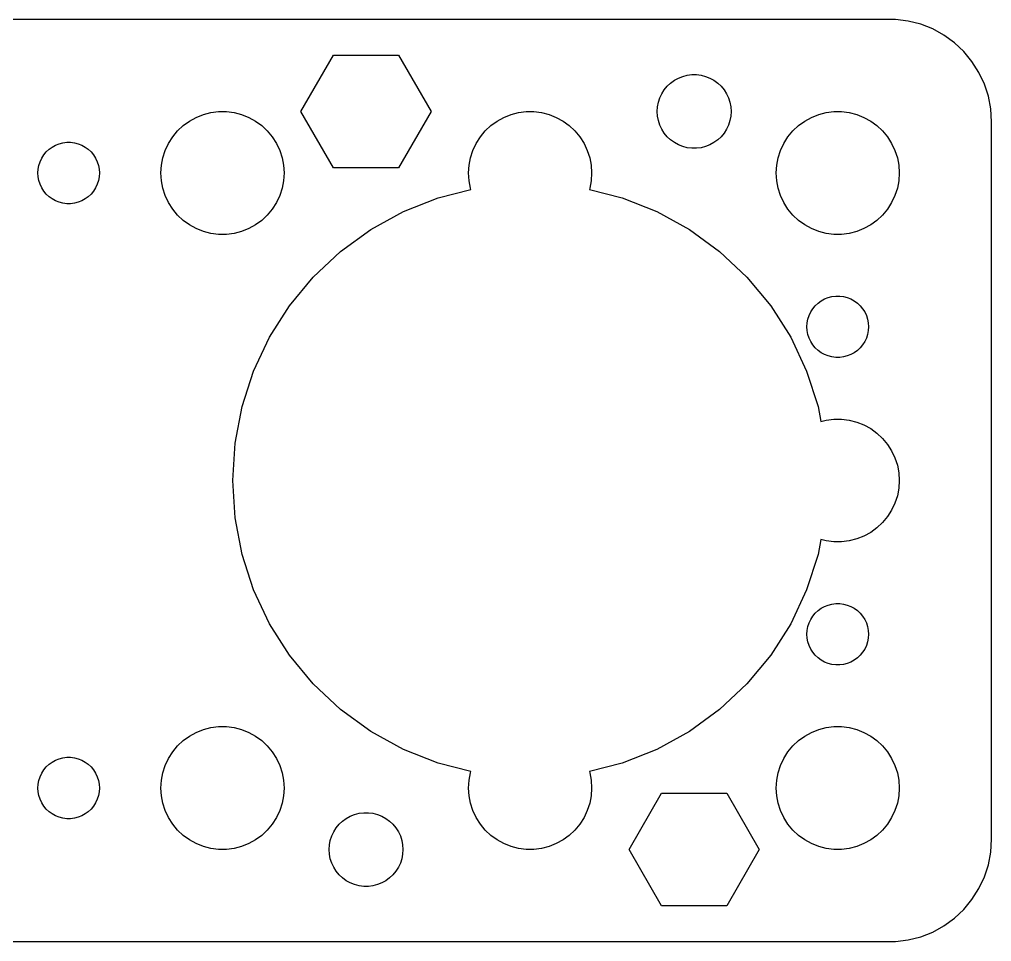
# Model space of a CAD drawing. Header units: metres. Extents: x -67.5 to 22.5, y -22.5 to 76.5.
# Drawn here: x -24.9 to 22.5, y -22.49 to 22.49 of the extents above; entities that cross this region are included whole.
import ezdxf

# ---------------------------------------------------------------- set-up
doc = ezdxf.new("R2010")
doc.units = ezdxf.units.M

msp = doc.modelspace()

# ---------------------------------------------------------------- linework, layer by layer
for p, q in [((17.8139, 22.4901), (-62.8139, 22.4901)), ((18.4369, 22.4114), (17.8139, 22.4901)), ((19.0451, 22.2553), (18.4369, 22.4114)), ((19.6289, 22.0241), (19.0451, 22.2553)), ((20.1791, 21.7216), (19.6289, 22.0241)), ((20.6871, 21.3526), (20.1791, 21.7216)), ((21.1448, 20.9227), (20.6871, 21.3526)), ((21.5451, 20.4389), (21.1448, 20.9227)), ((-11.1735, 18), (-9.58675, 20.7483)), ((-9.58675, 20.7483), (-6.41325, 20.7483)), ((-6.41325, 20.7483), (-4.82651, 18)), ((21.8815, 19.9088), (21.5451, 20.4389)), ((22.1489, 19.3406), (21.8815, 19.9088)), ((6.85263, 19.3869), (7.03551, 19.5198)), ((7.03551, 19.5198), (7.2336, 19.6287)), ((7.2336, 19.6287), (7.44376, 19.7119)), ((7.44376, 19.7119), (7.6627, 19.7681)), ((7.6627, 19.7681), (7.88696, 19.7964)), ((7.88696, 19.7964), (8.11302, 19.7964)), ((8.11302, 19.7964), (8.33728, 19.7681)), ((8.33728, 19.7681), (8.55623, 19.7119)), ((8.55623, 19.7119), (8.76639, 19.6287)), ((8.76639, 19.6287), (8.96448, 19.5198)), ((8.96448, 19.5198), (9.14735, 19.3869)), ((6.42264, 18.8672), (6.54376, 19.058)), ((6.54376, 19.058), (6.68785, 19.2322)), ((6.68785, 19.2322), (6.85263, 19.3869)), ((9.14735, 19.3869), (9.31213, 19.2322)), ((9.31213, 19.2322), (9.45622, 19.058)), ((9.45622, 19.058), (9.57735, 18.8672)), ((22.3429, 18.7434), (22.1489, 19.3406)), ((6.25655, 18.4476), (6.3264, 18.6626)), ((6.3264, 18.6626), (6.42264, 18.8672)), ((9.57735, 18.8672), (9.67358, 18.6626)), ((9.67358, 18.6626), (9.74344, 18.4476)), ((22.4606, 18.1267), (22.3429, 18.7434)), ((6.2, 18), (6.21419, 18.2256)), ((6.21419, 18.2256), (6.25655, 18.4476)), ((9.74344, 18.4476), (9.7858, 18.2256)), ((9.7858, 18.2256), (9.79999, 18)), ((22.5, 17.5), (22.4606, 18.1267)), ((-16.6075, 17.533), (-16.2773, 17.7145)), ((-16.2773, 17.7145), (-15.927, 17.8532)), ((-15.927, 17.8532), (-15.5621, 17.9469)), ((-15.5621, 17.9469), (-15.1884, 17.9941)), ((-15.1884, 17.9941), (-14.8116, 17.9941)), ((-14.8116, 17.9941), (-14.4379, 17.9469)), ((-14.4379, 17.9469), (-14.0729, 17.8532)), ((-14.0729, 17.8532), (-13.7227, 17.7145)), ((-13.7227, 17.7145), (-13.3925, 17.533)), ((-9.58675, 15.2517), (-11.1735, 18)), ((-4.82651, 18), (-6.41325, 15.2517)), ((-1.60747, 17.533), (-1.27733, 17.7145)), ((-1.27733, 17.7145), (-0.92705, 17.8532)), ((-0.92705, 17.8532), (-0.56213, 17.9469)), ((-0.56213, 17.9469), (-0.18837, 17.9941)), ((-0.18837, 17.9941), (0.18837, 17.9941)), ((0.18837, 17.9941), (0.56213, 17.9469)), ((0.56213, 17.9469), (0.92705, 17.8532)), ((0.92705, 17.8532), (1.27733, 17.7145)), ((1.27733, 17.7145), (1.60747, 17.533)), ((6.21419, 17.7744), (6.2, 18)), ((6.25655, 17.5524), (6.21419, 17.7744)), ((6.3264, 17.3374), (6.25655, 17.5524)), ((9.74344, 17.5524), (9.67358, 17.3374)), ((9.7858, 17.7744), (9.74344, 17.5524)), ((9.79999, 18), (9.7858, 17.7744)), ((13.3925, 17.533), (13.7227, 17.7145)), ((13.7227, 17.7145), (14.0729, 17.8532)), ((14.0729, 17.8532), (14.4379, 17.9469)), ((14.4379, 17.9469), (14.8116, 17.9941)), ((14.8116, 17.9941), (15.1884, 17.9941)), ((15.1884, 17.9941), (15.5621, 17.9469)), ((15.5621, 17.9469), (15.927, 17.8532)), ((15.927, 17.8532), (16.2773, 17.7145)), ((16.2773, 17.7145), (16.6075, 17.533)), ((-17.1869, 17.0536), (-16.9123, 17.3115)), ((-16.9123, 17.3115), (-16.6075, 17.533)), ((-13.3925, 17.533), (-13.0877, 17.3115)), ((-13.0877, 17.3115), (-12.8131, 17.0536)), ((-2.1869, 17.0536), (-1.91226, 17.3115)), ((-1.91226, 17.3115), (-1.60747, 17.533)), ((1.60747, 17.533), (1.91226, 17.3115)), ((1.91226, 17.3115), (2.1869, 17.0536)), ((6.42264, 17.1328), (6.3264, 17.3374)), ((6.54376, 16.942), (6.42264, 17.1328)), ((9.57735, 17.1328), (9.45622, 16.942)), ((9.67358, 17.3374), (9.57735, 17.1328)), ((12.8131, 17.0536), (13.0877, 17.3115)), ((13.0877, 17.3115), (13.3925, 17.533)), ((16.6075, 17.533), (16.9123, 17.3115)), ((16.9123, 17.3115), (17.1869, 17.0536)), ((22.5, -17.5), (22.5, 17.5)), ((-17.6289, 16.4453), (-17.427, 16.7634)), ((-17.427, 16.7634), (-17.1869, 17.0536)), ((-12.8131, 17.0536), (-12.5729, 16.7634)), ((-12.5729, 16.7634), (-12.3711, 16.4453)), ((-2.62891, 16.4453), (-2.42705, 16.7634)), ((-2.42705, 16.7634), (-2.1869, 17.0536)), ((2.1869, 17.0536), (2.42705, 16.7634)), ((2.42705, 16.7634), (2.62891, 16.4453)), ((6.68785, 16.7678), (6.54376, 16.942)), ((6.85263, 16.6131), (6.68785, 16.7678)), ((7.03551, 16.4802), (6.85263, 16.6131)), ((9.14735, 16.6131), (8.96448, 16.4802)), ((9.31213, 16.7678), (9.14735, 16.6131)), ((9.45622, 16.942), (9.31213, 16.7678)), ((12.3711, 16.4453), (12.5729, 16.7634)), ((12.5729, 16.7634), (12.8131, 17.0536)), ((17.1869, 17.0536), (17.427, 16.7634)), ((17.427, 16.7634), (17.6289, 16.4453)), ((-23.5934, 16.0268), (-23.4561, 16.1558)), ((-23.4561, 16.1558), (-23.3037, 16.2665)), ((-23.3037, 16.2665), (-23.1387, 16.3572)), ((-23.1387, 16.3572), (-22.9635, 16.4266)), ((-22.9635, 16.4266), (-22.7811, 16.4734)), ((-22.7811, 16.4734), (-22.5942, 16.497)), ((-22.5942, 16.497), (-22.4058, 16.497)), ((-22.4058, 16.497), (-22.2189, 16.4734)), ((-22.2189, 16.4734), (-22.0365, 16.4266)), ((-22.0365, 16.4266), (-21.8613, 16.3572)), ((-21.8613, 16.3572), (-21.6963, 16.2665)), ((-21.6963, 16.2665), (-21.5439, 16.1558)), ((-21.5439, 16.1558), (-21.4065, 16.0268)), ((-17.7893, 16.1044), (-17.6289, 16.4453)), ((-12.3711, 16.4453), (-12.2107, 16.1044)), ((-2.78932, 16.1044), (-2.62891, 16.4453)), ((2.62891, 16.4453), (2.78932, 16.1044)), ((7.2336, 16.3713), (7.03551, 16.4802)), ((7.44376, 16.2881), (7.2336, 16.3713)), ((7.6627, 16.2319), (7.44376, 16.2881)), ((7.88696, 16.2036), (7.6627, 16.2319)), ((8.11302, 16.2036), (7.88696, 16.2036)), ((8.33728, 16.2319), (8.11302, 16.2036)), ((8.55623, 16.2881), (8.33728, 16.2319)), ((8.76639, 16.3713), (8.55623, 16.2881)), ((8.96448, 16.4802), (8.76639, 16.3713)), ((12.2107, 16.1044), (12.3711, 16.4453)), ((17.6289, 16.4453), (17.7893, 16.1044)), ((-23.8947, 15.5522), (-23.8145, 15.7226)), ((-23.8145, 15.7226), (-23.7135, 15.8817)), ((-23.7135, 15.8817), (-23.5934, 16.0268)), ((-21.4065, 16.0268), (-21.2865, 15.8817)), ((-21.2865, 15.8817), (-21.1855, 15.7226)), ((-21.1855, 15.7226), (-21.1053, 15.5522)), ((-17.9763, 15.376), (-17.9057, 15.7461)), ((-17.9057, 15.7461), (-17.7893, 16.1044)), ((-12.2107, 16.1044), (-12.0942, 15.7461)), ((-12.0942, 15.7461), (-12.0237, 15.376)), ((-2.97633, 15.376), (-2.90575, 15.7461)), ((-2.90575, 15.7461), (-2.78932, 16.1044)), ((2.78932, 16.1044), (2.90575, 15.7461)), ((2.90575, 15.7461), (2.97633, 15.376)), ((12.0237, 15.376), (12.0942, 15.7461)), ((12.0942, 15.7461), (12.2107, 16.1044)), ((17.7893, 16.1044), (17.9057, 15.7461)), ((17.9057, 15.7461), (17.9763, 15.376)), ((-24, 15), (-23.9882, 15.188)), ((-23.9882, 15.188), (-23.9529, 15.373)), ((-23.9529, 15.373), (-23.8947, 15.5522)), ((-21.1053, 15.5522), (-21.0471, 15.373)), ((-21.0471, 15.373), (-21.0118, 15.188)), ((-21.0118, 15.188), (-21, 15)), ((-18, 15), (-17.9763, 15.376)), ((-12.0237, 15.376), (-12, 15)), ((-6.41325, 15.2517), (-9.58675, 15.2517)), ((-3, 15), (-2.97633, 15.376)), ((2.97633, 15.376), (3, 15)), ((12, 15), (12.0237, 15.376)), ((17.9763, 15.376), (18, 15)), ((-23.9882, 14.812), (-24, 15)), ((-23.9529, 14.627), (-23.9882, 14.812)), ((-21.0118, 14.812), (-21.0471, 14.627)), ((-21, 15), (-21.0118, 14.812)), ((-17.9763, 14.624), (-18, 15)), ((-12, 15), (-12.0237, 14.624)), ((-2.97633, 14.624), (-3, 15)), ((3, 15), (2.97633, 14.624)), ((12.0237, 14.624), (12, 15)), ((18, 15), (17.9763, 14.624)), ((-23.8947, 14.4478), (-23.9529, 14.627)), ((-23.8145, 14.2774), (-23.8947, 14.4478)), ((-23.7135, 14.1183), (-23.8145, 14.2774)), ((-21.1855, 14.2774), (-21.2865, 14.1183)), ((-21.1053, 14.4478), (-21.1855, 14.2774)), ((-21.0471, 14.627), (-21.1053, 14.4478)), ((-17.9057, 14.2539), (-17.9763, 14.624)), ((-17.7893, 13.8956), (-17.9057, 14.2539)), ((-12.0942, 14.2539), (-12.2107, 13.8956)), ((-12.0237, 14.624), (-12.0942, 14.2539)), ((-2.90575, 14.2539), (-2.97633, 14.624)), ((-2.88799, 14.1993), (-2.90575, 14.2539)), ((2.90575, 14.2539), (2.88799, 14.1993)), ((2.97633, 14.624), (2.90575, 14.2539)), ((12.0942, 14.2539), (12.0237, 14.624)), ((12.2107, 13.8956), (12.0942, 14.2539)), ((17.9057, 14.2539), (17.7893, 13.8956)), ((17.9763, 14.624), (17.9057, 14.2539)), ((-23.5934, 13.9732), (-23.7135, 14.1183)), ((-23.4561, 13.8442), (-23.5934, 13.9732)), ((-23.3037, 13.7335), (-23.4561, 13.8442)), ((-21.5439, 13.8442), (-21.6963, 13.7335)), ((-21.4065, 13.9732), (-21.5439, 13.8442)), ((-21.2865, 14.1183), (-21.4065, 13.9732)), ((-17.6289, 13.5547), (-17.7893, 13.8956)), ((-12.2107, 13.8956), (-12.3711, 13.5547)), ((-6.1738, 13.12), (-4.48074, 13.7903)), ((-4.48074, 13.7903), (-2.88799, 14.1993)), ((2.88799, 14.1993), (4.48074, 13.7903)), ((4.48074, 13.7903), (6.1738, 13.12)), ((12.3711, 13.5547), (12.2107, 13.8956)), ((17.7893, 13.8956), (17.6289, 13.5547)), ((-23.1387, 13.6427), (-23.3037, 13.7335)), ((-22.9635, 13.5734), (-23.1387, 13.6427)), ((-22.7811, 13.5266), (-22.9635, 13.5734)), ((-22.5942, 13.5029), (-22.7811, 13.5266)), ((-22.4058, 13.5029), (-22.5942, 13.5029)), ((-22.2189, 13.5266), (-22.4058, 13.5029)), ((-22.0365, 13.5734), (-22.2189, 13.5266)), ((-21.8613, 13.6427), (-22.0365, 13.5734)), ((-21.6963, 13.7335), (-21.8613, 13.6427)), ((-17.427, 13.2366), (-17.6289, 13.5547)), ((-12.3711, 13.5547), (-12.5729, 13.2366)), ((12.5729, 13.2366), (12.3711, 13.5547)), ((17.6289, 13.5547), (17.427, 13.2366)), ((-17.1869, 12.9464), (-17.427, 13.2366)), ((-16.9123, 12.6884), (-17.1869, 12.9464)), ((-12.8131, 12.9464), (-13.0877, 12.6884)), ((-12.5729, 13.2366), (-12.8131, 12.9464)), ((-7.76949, 12.2428), (-6.1738, 13.12)), ((6.1738, 13.12), (7.76949, 12.2428)), ((12.8131, 12.9464), (12.5729, 13.2366)), ((13.0877, 12.6884), (12.8131, 12.9464)), ((17.1869, 12.9464), (16.9123, 12.6884)), ((17.427, 13.2366), (17.1869, 12.9464)), ((-16.6075, 12.467), (-16.9123, 12.6884)), ((-16.2773, 12.2855), (-16.6075, 12.467)), ((-13.3925, 12.467), (-13.7227, 12.2855)), ((-13.0877, 12.6884), (-13.3925, 12.467)), ((13.3925, 12.467), (13.0877, 12.6884)), ((13.7227, 12.2855), (13.3925, 12.467)), ((16.6075, 12.467), (16.2773, 12.2855)), ((16.9123, 12.6884), (16.6075, 12.467)), ((-15.927, 12.1468), (-16.2773, 12.2855)), ((-15.5621, 12.0531), (-15.927, 12.1468)), ((-15.1884, 12.0059), (-15.5621, 12.0531)), ((-14.8116, 12.0059), (-15.1884, 12.0059)), ((-14.4379, 12.0531), (-14.8116, 12.0059)), ((-14.0729, 12.1468), (-14.4379, 12.0531)), ((-13.7227, 12.2855), (-14.0729, 12.1468)), ((-9.24265, 11.1724), (-7.76949, 12.2428)), ((7.76949, 12.2428), (9.24265, 11.1724)), ((14.0729, 12.1468), (13.7227, 12.2855)), ((14.4379, 12.0531), (14.0729, 12.1468)), ((14.8116, 12.0059), (14.4379, 12.0531)), ((15.1884, 12.0059), (14.8116, 12.0059)), ((15.5621, 12.0531), (15.1884, 12.0059)), ((15.927, 12.1468), (15.5621, 12.0531)), ((16.2773, 12.2855), (15.927, 12.1468)), ((-10.57, 9.92592), (-9.24265, 11.1724)), ((9.24265, 11.1724), (10.57, 9.92592)), ((-11.7307, 8.52287), (-10.57, 9.92592)), ((10.57, 9.92592), (11.7307, 8.52287)), ((13.9065, 8.52681), (14.0439, 8.65576)), ((14.0439, 8.65576), (14.1963, 8.76648)), ((14.1963, 8.76648), (14.3613, 8.85724)), ((14.3613, 8.85724), (14.5365, 8.92657)), ((14.5365, 8.92657), (14.7189, 8.97342)), ((14.7189, 8.97342), (14.9058, 8.99704)), ((14.9058, 8.99704), (15.0942, 8.99704)), ((15.0942, 8.99704), (15.2811, 8.97342)), ((15.2811, 8.97342), (15.4635, 8.92657)), ((15.4635, 8.92657), (15.6387, 8.85724)), ((15.6387, 8.85724), (15.8037, 8.76648)), ((15.8037, 8.76648), (15.9561, 8.65576)), ((15.9561, 8.65576), (16.0934, 8.52681)), ((-12.7064, 6.98543), (-11.7307, 8.52287)), ((11.7307, 8.52287), (12.7064, 6.98543)), ((13.6053, 8.05219), (13.6855, 8.22263)), ((13.6855, 8.22263), (13.7865, 8.38167)), ((13.7865, 8.38167), (13.9065, 8.52681)), ((16.0934, 8.52681), (16.2135, 8.38167)), ((16.2135, 8.38167), (16.3145, 8.22263)), ((16.3145, 8.22263), (16.3947, 8.05219)), ((13.5, 7.5), (13.5118, 7.68799)), ((13.5118, 7.68799), (13.5471, 7.87303)), ((13.5471, 7.87303), (13.6053, 8.05219)), ((16.3947, 8.05219), (16.4529, 7.87303)), ((16.4529, 7.87303), (16.4882, 7.68799)), ((16.4882, 7.68799), (16.5, 7.5)), ((13.5118, 7.312), (13.5, 7.5)), ((13.5471, 7.12695), (13.5118, 7.312)), ((13.6053, 6.9478), (13.5471, 7.12695)), ((16.4529, 7.12695), (16.3947, 6.9478)), ((16.4882, 7.312), (16.4529, 7.12695)), ((16.5, 7.5), (16.4882, 7.312)), ((-13.4818, 5.3378), (-12.7064, 6.98543)), ((12.7064, 6.98543), (13.4818, 5.3378)), ((13.6855, 6.77736), (13.6053, 6.9478)), ((13.7865, 6.61832), (13.6855, 6.77736)), ((16.3145, 6.77736), (16.2135, 6.61832)), ((16.3947, 6.9478), (16.3145, 6.77736)), ((13.9065, 6.47318), (13.7865, 6.61832)), ((14.0439, 6.34422), (13.9065, 6.47318)), ((14.1963, 6.23351), (14.0439, 6.34422)), ((14.3613, 6.14275), (14.1963, 6.23351)), ((15.8037, 6.23351), (15.6387, 6.14275)), ((15.9561, 6.34422), (15.8037, 6.23351)), ((16.0934, 6.47318), (15.9561, 6.34422)), ((16.2135, 6.61832), (16.0934, 6.47318)), ((14.5365, 6.07341), (14.3613, 6.14275)), ((14.7189, 6.02657), (14.5365, 6.07341)), ((14.9058, 6.00294), (14.7189, 6.02657)), ((15.0942, 6.00294), (14.9058, 6.00294)), ((15.2811, 6.02657), (15.0942, 6.00294)), ((15.4635, 6.07341), (15.2811, 6.02657)), ((15.6387, 6.14275), (15.4635, 6.07341)), ((-14.0444, 3.606), (-13.4818, 5.3378)), ((13.4818, 5.3378), (14.0444, 3.606)), ((-14.3857, 1.81732), (-14.0444, 3.606)), ((14.0444, 3.606), (14.1827, 2.88133)), ((14.1827, 2.88133), (14.4379, 2.94685)), ((14.4379, 2.94685), (14.8116, 2.99408)), ((14.8116, 2.99408), (15.1884, 2.99408)), ((15.1884, 2.99408), (15.5621, 2.94685)), ((15.5621, 2.94685), (15.927, 2.85316)), ((15.927, 2.85316), (16.2773, 2.71448)), ((16.2773, 2.71448), (16.6075, 2.53297)), ((16.6075, 2.53297), (16.9123, 2.31154)), ((16.9123, 2.31154), (17.1869, 2.05363)), ((17.1869, 2.05363), (17.427, 1.76335)), ((-14.5, 0), (-14.3857, 1.81732)), ((17.427, 1.76335), (17.6289, 1.44525)), ((17.6289, 1.44525), (17.7893, 1.10437)), ((17.7893, 1.10437), (17.9057, 0.74606)), ((17.9057, 0.74606), (17.9763, 0.37599)), ((-14.3857, -1.81732), (-14.5, 0)), ((17.9763, 0.37599), (18, 0)), ((18, 0), (17.9763, -0.37599)), ((17.9763, -0.37599), (17.9057, -0.74606)), ((17.9057, -0.74606), (17.7893, -1.10437)), ((17.7893, -1.10437), (17.6289, -1.44525)), ((-14.0444, -3.606), (-14.3857, -1.81732)), ((17.427, -1.76335), (17.1869, -2.05363)), ((17.6289, -1.44525), (17.427, -1.76335)), ((16.9123, -2.31154), (16.6075, -2.53297)), ((17.1869, -2.05363), (16.9123, -2.31154)), ((16.2773, -2.71448), (15.927, -2.85316)), ((16.6075, -2.53297), (16.2773, -2.71448)), ((14.1827, -2.88133), (14.0444, -3.606)), ((14.4379, -2.94685), (14.1827, -2.88133)), ((14.8116, -2.99408), (14.4379, -2.94685)), ((15.1884, -2.99408), (14.8116, -2.99408)), ((15.5621, -2.94685), (15.1884, -2.99408)), ((15.927, -2.85316), (15.5621, -2.94685)), ((-13.4818, -5.3378), (-14.0444, -3.606)), ((14.0444, -3.606), (13.4818, -5.3378)), ((-12.7064, -6.98543), (-13.4818, -5.3378)), ((13.4818, -5.3378), (12.7064, -6.98543)), ((14.1963, -6.23351), (14.3613, -6.14275)), ((14.3613, -6.14275), (14.5365, -6.07341)), ((14.5365, -6.07341), (14.7189, -6.02657)), ((14.7189, -6.02657), (14.9058, -6.00294)), ((14.9058, -6.00294), (15.0942, -6.00294)), ((15.0942, -6.00294), (15.2811, -6.02657)), ((15.2811, -6.02657), (15.4635, -6.07341)), ((15.4635, -6.07341), (15.6387, -6.14275)), ((15.6387, -6.14275), (15.8037, -6.23351)), ((13.6855, -6.77736), (13.7865, -6.61832)), ((13.7865, -6.61832), (13.9065, -6.47318)), ((13.9065, -6.47318), (14.0439, -6.34422)), ((14.0439, -6.34422), (14.1963, -6.23351)), ((15.8037, -6.23351), (15.9561, -6.34422)), ((15.9561, -6.34422), (16.0934, -6.47318)), ((16.0934, -6.47318), (16.2135, -6.61832)), ((16.2135, -6.61832), (16.3145, -6.77736)), ((-11.7307, -8.52287), (-12.7064, -6.98543)), ((12.7064, -6.98543), (11.7307, -8.52287)), ((13.5471, -7.12695), (13.6053, -6.9478)), ((13.6053, -6.9478), (13.6855, -6.77736)), ((16.3145, -6.77736), (16.3947, -6.9478)), ((16.3947, -6.9478), (16.4529, -7.12695)), ((13.5, -7.5), (13.5118, -7.312)), ((13.5118, -7.68799), (13.5, -7.5)), ((13.5118, -7.312), (13.5471, -7.12695)), ((16.4529, -7.12695), (16.4882, -7.312)), ((16.4882, -7.312), (16.5, -7.5)), ((16.5, -7.5), (16.4882, -7.68799)), ((13.5471, -7.87303), (13.5118, -7.68799)), ((13.6053, -8.05219), (13.5471, -7.87303)), ((13.6855, -8.22263), (13.6053, -8.05219)), ((16.3947, -8.05219), (16.3145, -8.22263)), ((16.4529, -7.87303), (16.3947, -8.05219)), ((16.4882, -7.68799), (16.4529, -7.87303)), ((-10.57, -9.92592), (-11.7307, -8.52287)), ((11.7307, -8.52287), (10.57, -9.92592)), ((13.7865, -8.38167), (13.6855, -8.22263)), ((13.9065, -8.52681), (13.7865, -8.38167)), ((14.0439, -8.65576), (13.9065, -8.52681)), ((16.0934, -8.52681), (15.9561, -8.65576)), ((16.2135, -8.38167), (16.0934, -8.52681)), ((16.3145, -8.22263), (16.2135, -8.38167)), ((14.1963, -8.76648), (14.0439, -8.65576)), ((14.3613, -8.85724), (14.1963, -8.76648)), ((14.5365, -8.92657), (14.3613, -8.85724)), ((14.7189, -8.97342), (14.5365, -8.92657)), ((14.9058, -8.99704), (14.7189, -8.97342)), ((15.0942, -8.99704), (14.9058, -8.99704)), ((15.2811, -8.97342), (15.0942, -8.99704)), ((15.4635, -8.92657), (15.2811, -8.97342)), ((15.6387, -8.85724), (15.4635, -8.92657)), ((15.8037, -8.76648), (15.6387, -8.85724)), ((15.9561, -8.65576), (15.8037, -8.76648)), ((-9.24265, -11.1724), (-10.57, -9.92592)), ((10.57, -9.92592), (9.24265, -11.1724)), ((-7.76949, -12.2428), (-9.24265, -11.1724)), ((9.24265, -11.1724), (7.76949, -12.2428)), ((-16.6075, -12.467), (-16.2773, -12.2855)), ((-16.2773, -12.2855), (-15.927, -12.1468)), ((-15.927, -12.1468), (-15.5621, -12.0531)), ((-15.5621, -12.0531), (-15.1884, -12.0059)), ((-15.1884, -12.0059), (-14.8116, -12.0059)), ((-14.8116, -12.0059), (-14.4379, -12.0531)), ((-14.4379, -12.0531), (-14.0729, -12.1468)), ((-14.0729, -12.1468), (-13.7227, -12.2855)), ((-13.7227, -12.2855), (-13.3925, -12.467)), ((-6.1738, -13.12), (-7.76949, -12.2428)), ((7.76949, -12.2428), (6.1738, -13.12)), ((13.3925, -12.467), (13.7227, -12.2855)), ((13.7227, -12.2855), (14.0729, -12.1468)), ((14.0729, -12.1468), (14.4379, -12.0531)), ((14.4379, -12.0531), (14.8116, -12.0059)), ((14.8116, -12.0059), (15.1884, -12.0059)), ((15.1884, -12.0059), (15.5621, -12.0531)), ((15.5621, -12.0531), (15.927, -12.1468)), ((15.927, -12.1468), (16.2773, -12.2855)), ((16.2773, -12.2855), (16.6075, -12.467)), ((-17.1869, -12.9464), (-16.9123, -12.6884)), ((-16.9123, -12.6884), (-16.6075, -12.467)), ((-13.3925, -12.467), (-13.0877, -12.6884)), ((-13.0877, -12.6884), (-12.8131, -12.9464)), ((12.8131, -12.9464), (13.0877, -12.6884)), ((13.0877, -12.6884), (13.3925, -12.467)), ((16.6075, -12.467), (16.9123, -12.6884)), ((16.9123, -12.6884), (17.1869, -12.9464)), ((-17.6289, -13.5547), (-17.427, -13.2366)), ((-17.427, -13.2366), (-17.1869, -12.9464)), ((-12.8131, -12.9464), (-12.5729, -13.2366)), ((-12.5729, -13.2366), (-12.3711, -13.5547)), ((-4.48074, -13.7903), (-6.1738, -13.12)), ((6.1738, -13.12), (4.48074, -13.7903)), ((12.3711, -13.5547), (12.5729, -13.2366)), ((12.5729, -13.2366), (12.8131, -12.9464)), ((17.1869, -12.9464), (17.427, -13.2366)), ((17.427, -13.2366), (17.6289, -13.5547)), ((-23.4561, -13.8442), (-23.3037, -13.7335)), ((-23.3037, -13.7335), (-23.1387, -13.6427)), ((-23.1387, -13.6427), (-22.9635, -13.5734)), ((-22.9635, -13.5734), (-22.7811, -13.5266)), ((-22.7811, -13.5266), (-22.5942, -13.5029)), ((-22.5942, -13.5029), (-22.4058, -13.5029)), ((-22.4058, -13.5029), (-22.2189, -13.5266)), ((-22.2189, -13.5266), (-22.0365, -13.5734)), ((-22.0365, -13.5734), (-21.8613, -13.6427)), ((-21.8613, -13.6427), (-21.6963, -13.7335)), ((-21.6963, -13.7335), (-21.5439, -13.8442)), ((-17.7893, -13.8956), (-17.6289, -13.5547)), ((-12.3711, -13.5547), (-12.2107, -13.8956)), ((12.2107, -13.8956), (12.3711, -13.5547)), ((17.6289, -13.5547), (17.7893, -13.8956)), ((-23.8145, -14.2774), (-23.7135, -14.1183)), ((-23.7135, -14.1183), (-23.5934, -13.9732)), ((-23.5934, -13.9732), (-23.4561, -13.8442)), ((-21.5439, -13.8442), (-21.4065, -13.9732)), ((-21.4065, -13.9732), (-21.2865, -14.1183)), ((-21.2865, -14.1183), (-21.1855, -14.2774)), ((-17.9057, -14.2539), (-17.7893, -13.8956)), ((-12.2107, -13.8956), (-12.0942, -14.2539)), ((-2.88799, -14.1993), (-4.48074, -13.7903)), ((-2.90575, -14.2539), (-2.88799, -14.1993)), ((4.48074, -13.7903), (2.88799, -14.1993)), ((2.88799, -14.1993), (2.90575, -14.2539)), ((12.0942, -14.2539), (12.2107, -13.8956)), ((17.7893, -13.8956), (17.9057, -14.2539)), ((-23.9882, -14.812), (-23.9529, -14.627)), ((-23.9529, -14.627), (-23.8947, -14.4478)), ((-23.8947, -14.4478), (-23.8145, -14.2774)), ((-21.1855, -14.2774), (-21.1053, -14.4478)), ((-21.1053, -14.4478), (-21.0471, -14.627)), ((-21.0471, -14.627), (-21.0118, -14.812)), ((-18, -15), (-17.9763, -14.624)), ((-17.9763, -14.624), (-17.9057, -14.2539)), ((-12.0942, -14.2539), (-12.0237, -14.624)), ((-12.0237, -14.624), (-12, -15)), ((-3, -15), (-2.97633, -14.624)), ((-2.97633, -14.624), (-2.90575, -14.2539)), ((2.90575, -14.2539), (2.97633, -14.624)), ((2.97633, -14.624), (3, -15)), ((12, -15), (12.0237, -14.624)), ((12.0237, -14.624), (12.0942, -14.2539)), ((17.9057, -14.2539), (17.9763, -14.624)), ((17.9763, -14.624), (18, -15)), ((-24, -15), (-23.9882, -14.812)), ((-23.9882, -15.188), (-24, -15)), ((-21.0118, -14.812), (-21, -15)), ((-21, -15), (-21.0118, -15.188)), ((-17.9763, -15.376), (-18, -15)), ((-12, -15), (-12.0237, -15.376)), ((-2.97633, -15.376), (-3, -15)), ((3, -15), (2.97633, -15.376)), ((12.0237, -15.376), (12, -15)), ((18, -15), (17.9763, -15.376)), ((-23.9529, -15.373), (-23.9882, -15.188)), ((-23.8947, -15.5522), (-23.9529, -15.373)), ((-23.8145, -15.7226), (-23.8947, -15.5522)), ((-21.1053, -15.5522), (-21.1855, -15.7226)), ((-21.0471, -15.373), (-21.1053, -15.5522)), ((-21.0118, -15.188), (-21.0471, -15.373)), ((-17.9057, -15.7461), (-17.9763, -15.376)), ((-12.0237, -15.376), (-12.0942, -15.7461)), ((-2.90575, -15.7461), (-2.97633, -15.376)), ((2.97633, -15.376), (2.90575, -15.7461)), ((4.82651, -18), (6.41325, -15.2517)), ((6.41325, -15.2517), (9.58675, -15.2517)), ((9.58675, -15.2517), (11.1735, -18)), ((12.0942, -15.7461), (12.0237, -15.376)), ((17.9763, -15.376), (17.9057, -15.7461)), ((-23.7135, -15.8817), (-23.8145, -15.7226)), ((-23.5934, -16.0268), (-23.7135, -15.8817)), ((-23.4561, -16.1558), (-23.5934, -16.0268)), ((-21.4065, -16.0268), (-21.5439, -16.1558)), ((-21.2865, -15.8817), (-21.4065, -16.0268)), ((-21.1855, -15.7226), (-21.2865, -15.8817)), ((-17.7893, -16.1044), (-17.9057, -15.7461)), ((-17.6289, -16.4453), (-17.7893, -16.1044)), ((-12.2107, -16.1044), (-12.3711, -16.4453)), ((-12.0942, -15.7461), (-12.2107, -16.1044)), ((-2.78932, -16.1044), (-2.90575, -15.7461)), ((-2.62891, -16.4453), (-2.78932, -16.1044)), ((2.78932, -16.1044), (2.62891, -16.4453)), ((2.90575, -15.7461), (2.78932, -16.1044)), ((12.2107, -16.1044), (12.0942, -15.7461)), ((12.3711, -16.4453), (12.2107, -16.1044)), ((17.7893, -16.1044), (17.6289, -16.4453)), ((17.9057, -15.7461), (17.7893, -16.1044)), ((-23.3037, -16.2665), (-23.4561, -16.1558)), ((-23.1387, -16.3572), (-23.3037, -16.2665)), ((-22.9635, -16.4266), (-23.1387, -16.3572)), ((-22.7811, -16.4734), (-22.9635, -16.4266)), ((-22.5942, -16.497), (-22.7811, -16.4734)), ((-22.4058, -16.497), (-22.5942, -16.497)), ((-22.2189, -16.4734), (-22.4058, -16.497)), ((-22.0365, -16.4266), (-22.2189, -16.4734)), ((-21.8613, -16.3572), (-22.0365, -16.4266)), ((-21.6963, -16.2665), (-21.8613, -16.3572)), ((-21.5439, -16.1558), (-21.6963, -16.2665)), ((-17.427, -16.7634), (-17.6289, -16.4453)), ((-12.3711, -16.4453), (-12.5729, -16.7634)), ((-9.14735, -16.6131), (-8.96448, -16.4802)), ((-8.96448, -16.4802), (-8.76639, -16.3713)), ((-8.76639, -16.3713), (-8.55623, -16.2881)), ((-8.55623, -16.2881), (-8.33728, -16.2319)), ((-8.33728, -16.2319), (-8.11302, -16.2036)), ((-8.11302, -16.2036), (-7.88696, -16.2036)), ((-7.88696, -16.2036), (-7.6627, -16.2319)), ((-7.6627, -16.2319), (-7.44376, -16.2881)), ((-7.44376, -16.2881), (-7.2336, -16.3713)), ((-7.2336, -16.3713), (-7.03551, -16.4802)), ((-7.03551, -16.4802), (-6.85263, -16.6131)), ((-2.42705, -16.7634), (-2.62891, -16.4453)), ((2.62891, -16.4453), (2.42705, -16.7634)), ((12.5729, -16.7634), (12.3711, -16.4453)), ((17.6289, -16.4453), (17.427, -16.7634)), ((-17.1869, -17.0536), (-17.427, -16.7634)), ((-16.9123, -17.3115), (-17.1869, -17.0536)), ((-12.8131, -17.0536), (-13.0877, -17.3115)), ((-12.5729, -16.7634), (-12.8131, -17.0536)), ((-9.57735, -17.1328), (-9.45622, -16.942)), ((-9.45622, -16.942), (-9.31213, -16.7678)), ((-9.31213, -16.7678), (-9.14735, -16.6131)), ((-6.85263, -16.6131), (-6.68785, -16.7678)), ((-6.68785, -16.7678), (-6.54376, -16.942)), ((-6.54376, -16.942), (-6.42264, -17.1328)), ((-2.1869, -17.0536), (-2.42705, -16.7634)), ((-1.91226, -17.3115), (-2.1869, -17.0536)), ((2.1869, -17.0536), (1.91226, -17.3115)), ((2.42705, -16.7634), (2.1869, -17.0536)), ((12.8131, -17.0536), (12.5729, -16.7634)), ((13.0877, -17.3115), (12.8131, -17.0536)), ((17.1869, -17.0536), (16.9123, -17.3115)), ((17.427, -16.7634), (17.1869, -17.0536)), ((-16.6075, -17.533), (-16.9123, -17.3115)), ((-16.2773, -17.7145), (-16.6075, -17.533)), ((-13.3925, -17.533), (-13.7227, -17.7145)), ((-13.0877, -17.3115), (-13.3925, -17.533)), ((-9.74344, -17.5524), (-9.67358, -17.3374)), ((-9.67358, -17.3374), (-9.57735, -17.1328)), ((-6.42264, -17.1328), (-6.3264, -17.3374)), ((-6.3264, -17.3374), (-6.25655, -17.5524)), ((-1.60747, -17.533), (-1.91226, -17.3115)), ((-1.27733, -17.7145), (-1.60747, -17.533)), ((1.60747, -17.533), (1.27733, -17.7145)), ((1.91226, -17.3115), (1.60747, -17.533)), ((13.3925, -17.533), (13.0877, -17.3115)), ((13.7227, -17.7145), (13.3925, -17.533)), ((16.6075, -17.533), (16.2773, -17.7145)), ((16.9123, -17.3115), (16.6075, -17.533)), ((22.4606, -18.1267), (22.5, -17.5)), ((-15.927, -17.8532), (-16.2773, -17.7145)), ((-15.5621, -17.9469), (-15.927, -17.8532)), ((-15.1884, -17.9941), (-15.5621, -17.9469)), ((-14.8116, -17.9941), (-15.1884, -17.9941)), ((-14.4379, -17.9469), (-14.8116, -17.9941)), ((-14.0729, -17.8532), (-14.4379, -17.9469)), ((-13.7227, -17.7145), (-14.0729, -17.8532)), ((-9.79999, -18), (-9.7858, -17.7744)), ((-9.7858, -18.2256), (-9.79999, -18)), ((-9.7858, -17.7744), (-9.74344, -17.5524)), ((-6.25655, -17.5524), (-6.21419, -17.7744)), ((-6.21419, -17.7744), (-6.2, -18)), ((-6.2, -18), (-6.21419, -18.2256)), ((-0.92705, -17.8532), (-1.27733, -17.7145)), ((-0.56213, -17.9469), (-0.92705, -17.8532)), ((-0.18837, -17.9941), (-0.56213, -17.9469)), ((0.18837, -17.9941), (-0.18837, -17.9941)), ((0.56213, -17.9469), (0.18837, -17.9941)), ((0.92705, -17.8532), (0.56213, -17.9469)), ((1.27733, -17.7145), (0.92705, -17.8532)), ((6.41325, -20.7483), (4.82651, -18)), ((11.1735, -18), (9.58675, -20.7483)), ((14.0729, -17.8532), (13.7227, -17.7145)), ((14.4379, -17.9469), (14.0729, -17.8532)), ((14.8116, -17.9941), (14.4379, -17.9469)), ((15.1884, -17.9941), (14.8116, -17.9941)), ((15.5621, -17.9469), (15.1884, -17.9941)), ((15.927, -17.8532), (15.5621, -17.9469)), ((16.2773, -17.7145), (15.927, -17.8532)), ((-9.74344, -18.4476), (-9.7858, -18.2256)), ((-9.67358, -18.6626), (-9.74344, -18.4476)), ((-6.25655, -18.4476), (-6.3264, -18.6626)), ((-6.21419, -18.2256), (-6.25655, -18.4476)), ((22.3429, -18.7434), (22.4606, -18.1267)), ((-9.57735, -18.8672), (-9.67358, -18.6626)), ((-9.45622, -19.058), (-9.57735, -18.8672)), ((-6.42264, -18.8672), (-6.54376, -19.058)), ((-6.3264, -18.6626), (-6.42264, -18.8672)), ((22.1489, -19.3406), (22.3429, -18.7434)), ((-9.31213, -19.2322), (-9.45622, -19.058)), ((-9.14735, -19.3869), (-9.31213, -19.2322)), ((-8.96448, -19.5198), (-9.14735, -19.3869)), ((-6.85263, -19.3869), (-7.03551, -19.5198)), ((-6.68785, -19.2322), (-6.85263, -19.3869)), ((-6.54376, -19.058), (-6.68785, -19.2322)), ((21.8815, -19.9088), (22.1489, -19.3406)), ((-8.76639, -19.6287), (-8.96448, -19.5198)), ((-8.55623, -19.7119), (-8.76639, -19.6287)), ((-8.33728, -19.7681), (-8.55623, -19.7119)), ((-8.11302, -19.7964), (-8.33728, -19.7681)), ((-7.88696, -19.7964), (-8.11302, -19.7964)), ((-7.6627, -19.7681), (-7.88696, -19.7964)), ((-7.44376, -19.7119), (-7.6627, -19.7681)), ((-7.2336, -19.6287), (-7.44376, -19.7119)), ((-7.03551, -19.5198), (-7.2336, -19.6287)), ((21.5451, -20.4389), (21.8815, -19.9088)), ((9.58675, -20.7483), (6.41325, -20.7483)), ((21.1448, -20.9227), (21.5451, -20.4389)), ((20.6871, -21.3526), (21.1448, -20.9227)), ((19.6289, -22.0241), (20.1791, -21.7216)), ((20.1791, -21.7216), (20.6871, -21.3526)), ((18.4369, -22.4114), (19.0451, -22.2553)), ((19.0451, -22.2553), (19.6289, -22.0241)), ((-62.8139, -22.4901), (17.8139, -22.4901)), ((17.8139, -22.4901), (18.4369, -22.4114))]:
    msp.add_line(p, q)

doc.saveas('drawing.dxf')
